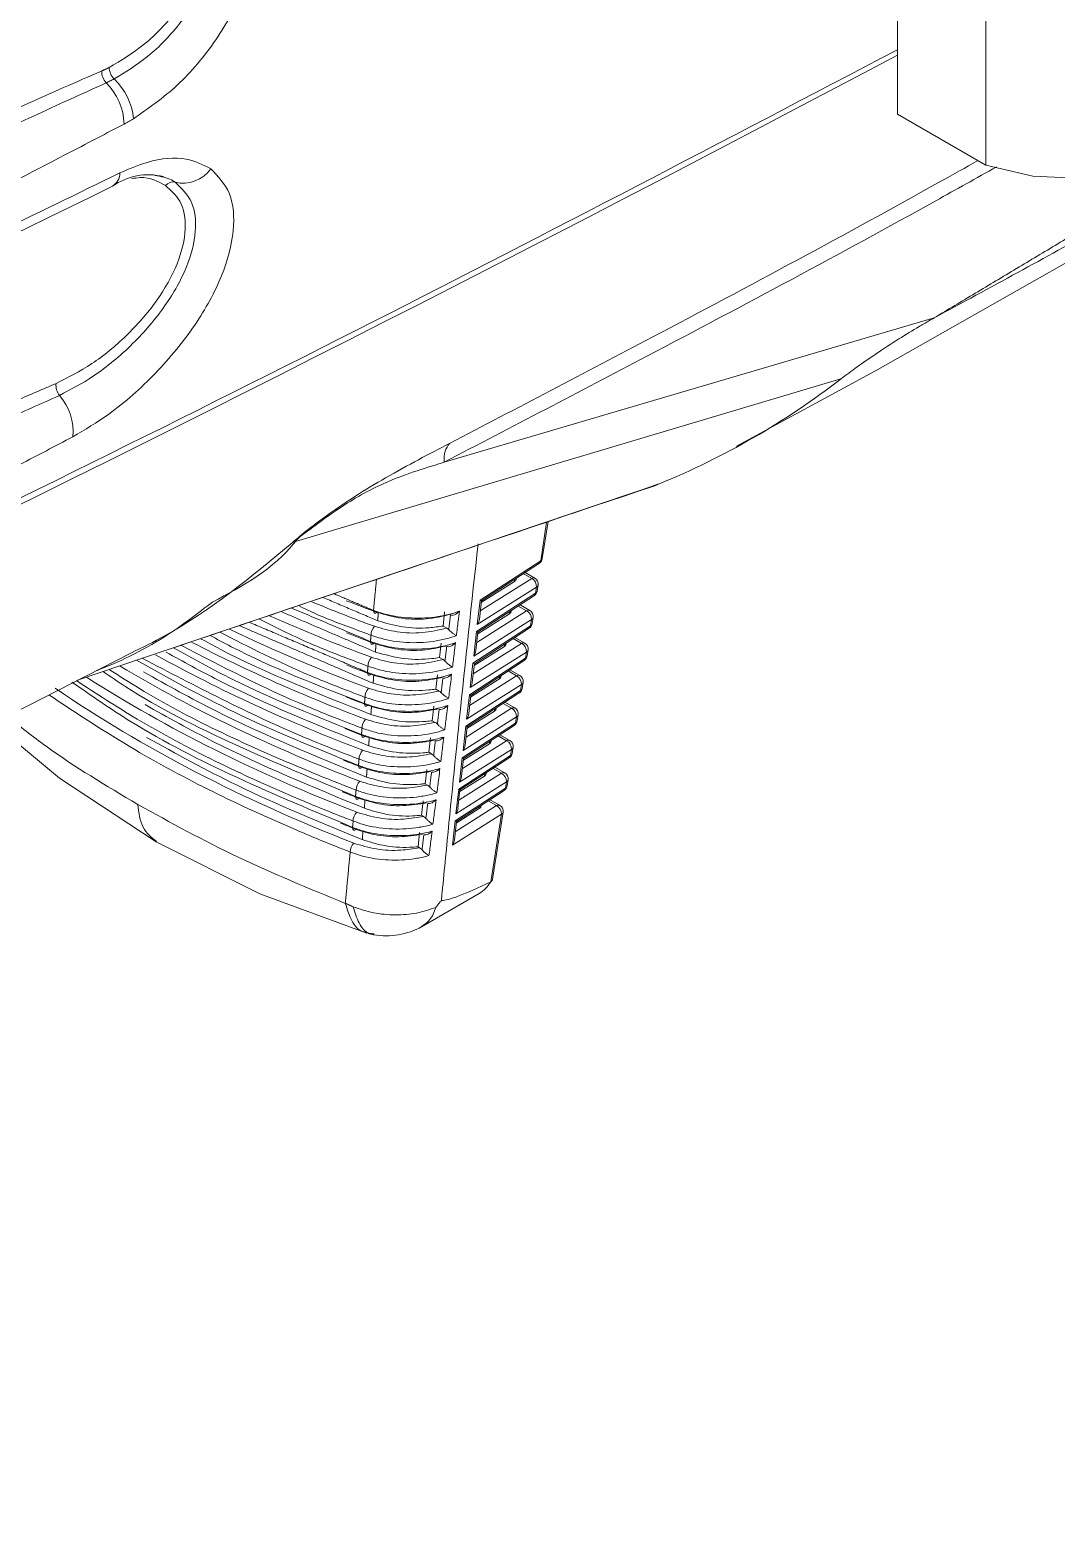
# Model space of a CAD drawing. Extents: x 2 to 136, y 1 to 99.
# Drawn here: x 13.913 to 15.459, y 7.299 to 9.552 of the extents above; entities that cross this region are included whole.
import ezdxf

# ---------------------------------------------------------------- set-up
doc = ezdxf.new("R2010")
doc.units = 0
doc.header["$MEASUREMENT"] = 0
doc.linetypes.add('SLD-Solid', pattern=[0])
doc.layers.add('OBJECT', color=7, linetype='CONTINUOUS')

msp = doc.modelspace()

# ---------------------------------------------------------------- linework, layer by layer
at = {"layer": 'OBJECT', "linetype": 'SLD-Solid', "lineweight": 15}
for p, q in [((15.2201, 16.7515), (15.2201, 9.425)), ((15.353, 16.6747), (15.353, 9.3482)), ((15.2201, 9.425), (15.353, 9.3482)), ((15.2752, 9.1181), (14.5372, 8.9007)), ((15.135, 9.0264), (14.3136, 8.7814)), ((14.86, 8.8676), (14.12, 8.6178)), ((14.6917, 8.8105), (14.6827, 8.7523)), ((14.6852, 8.7556), (14.6938, 8.8112)), ((14.5915, 8.693), (14.6827, 8.7523)), ((14.5935, 8.692), (14.6807, 8.7487)), ((14.5918, 8.6766), (14.6692, 8.7255)), ((14.5932, 8.6894), (14.6433, 8.721)), ((14.6433, 8.721), (14.6439, 8.7248)), ((14.6458, 8.7243), (14.6461, 8.7262)), ((14.6692, 8.7255), (14.6564, 8.7329)), ((14.6741, 8.726), (14.6591, 8.7347)), ((14.5861, 8.6455), (14.6751, 8.7034)), ((14.6765, 8.7125), (14.5873, 8.6561)), ((14.5881, 8.6445), (14.6732, 8.6998)), ((14.6751, 8.7034), (14.6765, 8.7125)), ((14.6776, 8.7066), (14.679, 8.7158)), ((14.5357, 8.6538), (14.5381, 8.6754)), ((14.5864, 8.6291), (14.6616, 8.6766)), ((14.5873, 8.6561), (14.5915, 8.693)), ((14.5904, 8.6644), (14.5935, 8.692)), ((14.6357, 8.6721), (14.6363, 8.6758)), ((14.6382, 8.6754), (14.6385, 8.6773)), ((14.6616, 8.6766), (14.6489, 8.684)), ((14.6665, 8.6771), (14.6516, 8.6857)), ((14.5414, 8.6505), (14.5357, 8.6538)), ((14.5807, 8.5979), (14.6675, 8.6544)), ((14.6689, 8.6636), (14.582, 8.6086)), ((14.5879, 8.6419), (14.6357, 8.6721)), ((14.6675, 8.6544), (14.6689, 8.6636)), ((14.67, 8.6577), (14.6714, 8.6669)), ((14.582, 8.6086), (14.5861, 8.6455)), ((14.5828, 8.597), (14.6656, 8.6508)), ((14.585, 8.6169), (14.5882, 8.6445)), ((14.654, 8.6277), (14.6413, 8.6351)), ((14.659, 8.6282), (14.644, 8.6368)), ((13.9853, 8.5723), (14.12, 8.6178)), ((14.12, 8.6178), (14.1174, 8.6169)), ((14.5303, 8.6063), (14.5327, 8.6279)), ((14.5356, 8.6032), (14.5303, 8.6063)), ((14.6613, 8.6147), (14.5766, 8.5611)), ((14.581, 8.5816), (14.654, 8.6277)), ((14.5825, 8.5943), (14.6282, 8.6232)), ((14.6282, 8.6232), (14.6287, 8.6269)), ((14.6307, 8.6265), (14.6309, 8.6283)), ((14.6599, 8.6055), (14.6613, 8.6147)), ((14.6624, 8.6088), (14.6639, 8.618)), ((14.5754, 8.5504), (14.6599, 8.6055)), ((14.5766, 8.5611), (14.5807, 8.5979)), ((14.5774, 8.5494), (14.658, 8.6019)), ((14.5797, 8.5694), (14.5828, 8.597)), ((14.6465, 8.5788), (14.6338, 8.5861)), ((14.6514, 8.5793), (14.6365, 8.5879)), ((14.5249, 8.5588), (14.5274, 8.5804)), ((14.6538, 8.5658), (14.5712, 8.5136)), ((14.5756, 8.534), (14.6465, 8.5788)), ((14.5771, 8.5468), (14.6206, 8.5743)), ((14.6206, 8.5743), (14.6211, 8.5779)), ((14.6231, 8.5776), (14.6234, 8.5794)), ((14.6523, 8.5565), (14.6538, 8.5658)), ((14.6548, 8.5598), (14.6563, 8.5691)), ((14.5298, 8.5559), (14.5249, 8.5588)), ((14.57, 8.5029), (14.6523, 8.5565)), ((14.5712, 8.5136), (14.5754, 8.5504)), ((14.572, 8.5019), (14.6504, 8.553)), ((14.5743, 8.5219), (14.5774, 8.5494)), ((14.6438, 8.5304), (14.6289, 8.539)), ((14.5195, 8.5112), (14.522, 8.5329)), ((14.6462, 8.5169), (14.5658, 8.4661)), ((14.5703, 8.4865), (14.6389, 8.5299)), ((14.5717, 8.4993), (14.613, 8.5254)), ((14.613, 8.5254), (14.6136, 8.529)), ((14.6155, 8.5287), (14.6158, 8.5304)), ((14.6389, 8.5299), (14.6262, 8.5372)), ((14.6448, 8.5076), (14.6462, 8.5169)), ((14.6473, 8.5109), (14.6487, 8.5202)), ((14.524, 8.5087), (14.5195, 8.5112)), ((14.5646, 8.4554), (14.6448, 8.5076)), ((14.5658, 8.4661), (14.57, 8.5029)), ((14.5666, 8.4544), (14.6428, 8.504)), ((14.5689, 8.4744), (14.572, 8.5019)), ((14.5141, 8.4637), (14.5166, 8.4854)), ((14.5649, 8.439), (14.6313, 8.481)), ((14.5663, 8.4518), (14.6054, 8.4765)), ((14.6054, 8.4765), (14.606, 8.48)), ((14.608, 8.4798), (14.6082, 8.4815)), ((14.6313, 8.481), (14.6187, 8.4883)), ((14.6363, 8.4815), (14.6214, 8.4901)), ((14.6397, 8.4619), (14.6411, 8.4713)), ((14.5181, 8.4614), (14.5141, 8.4637)), ((14.5592, 8.4079), (14.6372, 8.4586)), ((14.6386, 8.468), (14.5604, 8.4185)), ((14.5604, 8.4185), (14.5646, 8.4554)), ((14.5612, 8.4069), (14.6353, 8.4551)), ((14.5635, 8.4269), (14.5666, 8.4544)), ((14.6372, 8.4586), (14.6386, 8.468)), ((14.5088, 8.4162), (14.5112, 8.4379)), ((14.5595, 8.3915), (14.6237, 8.4321)), ((14.5609, 8.4043), (14.5979, 8.4276)), ((14.5979, 8.4276), (14.5984, 8.4311)), ((14.6004, 8.4309), (14.6006, 8.4325)), ((14.6237, 8.4321), (14.6112, 8.4394)), ((14.6287, 8.4326), (14.6139, 8.4411)), ((14.5122, 8.4142), (14.5088, 8.4162)), ((14.5538, 8.3603), (14.6296, 8.4097)), ((14.6311, 8.4191), (14.555, 8.371)), ((14.555, 8.371), (14.5592, 8.4079)), ((14.5559, 8.3594), (14.6277, 8.4061)), ((14.5581, 8.3793), (14.5612, 8.4069)), ((14.6296, 8.4097), (14.6311, 8.4191)), ((14.6321, 8.413), (14.6336, 8.4224)), ((14.5034, 8.3687), (14.5058, 8.3903)), ((14.5541, 8.344), (14.6162, 8.3832)), ((14.5903, 8.3787), (14.5908, 8.3821)), ((14.5928, 8.382), (14.593, 8.3836)), ((14.6162, 8.3832), (14.6036, 8.3905)), ((14.6211, 8.3837), (14.6063, 8.3922)), ((14.5063, 8.367), (14.5034, 8.3687)), ((14.6235, 8.3702), (14.5497, 8.3235)), ((14.5497, 8.3235), (14.5538, 8.3603)), ((14.5527, 8.3318), (14.5559, 8.3594)), ((14.5556, 8.3568), (14.5903, 8.3787)), ((14.6235, 8.3702), (14.6078, 8.2686)), ((14.6103, 8.2723), (14.626, 8.3735)), ((14.498, 8.3212), (14.5004, 8.3428)), ((14.5003, 8.3198), (14.498, 8.3212)), ((14.5034, 8.2008), (14.5901, 8.2508)), ((14.4224, 8.1905), (14.431, 8.1887))]:
    msp.add_line(p, q, dxfattribs=at)
at = {"layer": 'OBJECT', "linetype": 'SLD-Solid', "lineweight": 15, "flags": 128}
for points in [[(15.353, 9.3482), (15.424, 9.3315), (15.5004, 9.3284), (15.5814, 9.3391), (15.6655, 9.3633), (15.7516, 9.4007), (15.8384, 9.4508), (15.9244, 9.5128), (16.0086, 9.5857), (16.0895, 9.6685), (16.166, 9.7599), (16.2369, 9.8585)], [(14.9776, 8.925), (15.187, 9.0385), (15.7146, 9.3376)], [(14.4362, 8.6744), (14.4352, 8.6737), (14.4342, 8.6732), (14.4333, 8.6731), (14.4325, 8.6734), (14.4318, 8.6739), (14.4313, 8.6748), (14.431, 8.676), (14.4309, 8.6773)], [(14.4316, 8.6277), (14.4306, 8.6269), (14.4297, 8.6265), (14.4288, 8.6264), (14.428, 8.6266), (14.4273, 8.6272), (14.4268, 8.6281), (14.4264, 8.6292), (14.4263, 8.6306)], [(14.4271, 8.581), (14.4261, 8.5802), (14.4251, 8.5798), (14.4242, 8.5797), (14.4234, 8.5799), (14.4228, 8.5805), (14.4223, 8.5814), (14.4219, 8.5825), (14.4218, 8.5839)], [(14.4226, 8.5343), (14.4216, 8.5335), (14.4206, 8.5331), (14.4197, 8.533), (14.4189, 8.5332), (14.4183, 8.5338), (14.4177, 8.5347), (14.4174, 8.5358), (14.4173, 8.5372)], [(13.8581, 8.5077), (13.9578, 8.4246), (14.1037, 8.3287)], [(14.4182, 8.4876), (14.4172, 8.4868), (14.4162, 8.4864), (14.4152, 8.4863), (14.4144, 8.4865), (14.4138, 8.4871), (14.4132, 8.488), (14.4129, 8.4891), (14.4128, 8.4905)], [(14.4137, 8.4409), (14.4127, 8.4401), (14.4117, 8.4397), (14.4108, 8.4396), (14.41, 8.4398), (14.4093, 8.4404), (14.4088, 8.4413), (14.4084, 8.4424), (14.4083, 8.4438)], [(14.4093, 8.3942), (14.4083, 8.3934), (14.4073, 8.393), (14.4063, 8.3929), (14.4055, 8.3932), (14.4048, 8.3937), (14.4043, 8.3946), (14.404, 8.3958), (14.4038, 8.3972)], [(14.4049, 8.3475), (14.4038, 8.3468), (14.4028, 8.3463), (14.4019, 8.3463), (14.4011, 8.3465), (14.4004, 8.3471), (14.3999, 8.348), (14.3995, 8.3491), (14.3994, 8.3505)], [(14.1037, 8.3287), (14.2598, 8.2502), (14.4207, 8.191)]]:
    msp.add_lwpolyline(points, dxfattribs=at)
at = {"layer": 'OBJECT', "linetype": 'SLD-Solid', "lineweight": 15}
for centre, radius, start, end in [((-6.5603, 51.7308), 46.6984, 293.35975, 296.18246), ((-8.2266, 53.6375), 49.9662, 293.71163, 297.98578), ((14.0486, 9.4903), 0.0271, 180.2768, 221.6573), ((14.062, 9.4978), 0.0294, 184.6488, 222.1161), ((13.9675, 9.4089), 0.0877, 0.8239, 46.1661), ((13.9756, 9.4096), 0.0942, 5.2108, 46.6737), ((14.0917, 9.2408), 0.093, 75.8584, 125.4891), ((14.0263, 9.3363), 0.0227, 300.3226, 0.7597), ((14.1441, 9.3724), 0.0512, 256.6337, 324.6399), ((-8.4118, 54.9895), 50.8921, 293.58937, 296.17559), ((14.1292, 9.3087), 0.0143, 77.4603, 142.3483), ((13.9779, 9.0165), 0.0252, 173.7326, 217.1561), ((14.419, 9.9488), 1.1677, 292.1903, 307.8204), ((13.8969, 8.947), 0.0815, 354.2924, 41.6627), ((148.3738, -388.7274), 419.413, 108.563042, 108.669303), ((14.3271, 8.742), 0.0417, 109.0048, 117.0606), ((14.6753, 8.7571), 0.01, 303.0601, 351.1981), ((14.678, 8.7525), 0.00462, 305.6342, 357.5238), ((14.6805, 8.7565), 0.00472, 296.7719, 348.7952), ((14.672, 8.7215), 0.00496, 65.3475, 125.2901), ((14.6622, 8.7131), 0.0143, 357.7208, 60.9232), ((14.6691, 8.7173), 0.01, 351.1981, 60.0027), ((14.6677, 8.7082), 0.01, 303.0601, 351.1981), ((14.6705, 8.7036), 0.00462, 305.6448, 357.5196), ((14.6729, 8.7076), 0.00472, 296.7621, 348.7957), ((14.6744, 8.7167), 0.00472, 296.7728, 348.793), ((14.6645, 8.6726), 0.00496, 65.3221, 125.3156), ((14.6547, 8.6642), 0.0143, 357.7207, 60.9251), ((14.6615, 8.6684), 0.01, 351.1981, 60.0027), ((14.4465, 8.6401), 0.0193, 136.3216, 180.292), ((14.6601, 8.6592), 0.01, 303.0601, 351.1981), ((14.6629, 8.6546), 0.00462, 305.6554, 357.5082), ((14.6654, 8.6586), 0.00472, 296.7686, 348.7985), ((14.6668, 8.6678), 0.00472, 296.7675, 348.7983), ((14.6569, 8.6237), 0.00496, 65.3475, 125.2901), ((-0.4906, 36.798), 31.7219, 291.57752, 297.31414), ((14.4419, 8.5934), 0.0192, 136.0967, 180.277), ((14.6471, 8.6153), 0.0143, 357.7224, 60.9233), ((14.6525, 8.6103), 0.01, 303.0601, 351.1981), ((14.654, 8.6195), 0.01, 351.1981, 60.0027), ((14.6578, 8.6097), 0.00472, 296.7728, 348.793), ((14.6592, 8.6189), 0.00472, 296.7633, 348.7945), ((14.6553, 8.6057), 0.00462, 305.6305, 357.5266), ((14.6493, 8.5748), 0.00496, 65.3475, 125.2901), ((14.6395, 8.5664), 0.0143, 357.7235, 60.9204), ((14.6464, 8.5706), 0.01, 351.1981, 60.0027), ((14.6516, 8.57), 0.00472, 296.7716, 348.7934), ((14.4373, 8.5467), 0.0191, 135.8703, 180.2638), ((14.645, 8.5613), 0.01, 303.0601, 351.1981), ((14.6477, 8.5567), 0.00462, 305.6342, 357.523), ((14.6502, 8.5607), 0.00472, 296.7732, 348.7939), ((14.6418, 8.5259), 0.00496, 65.3316, 125.306), ((14.632, 8.5175), 0.0143, 357.7212, 60.9245), ((14.6388, 8.5217), 0.01, 351.1981, 60.0027), ((14.6441, 8.5211), 0.00472, 296.767, 348.798), ((14.4327, 8.5001), 0.019, 135.6418, 180.2531), ((14.6374, 8.5124), 0.01, 303.0601, 351.1981), ((14.6401, 8.5078), 0.00462, 305.6443, 357.5193), ((14.6426, 8.5118), 0.00472, 296.7592, 348.7999), ((14.6342, 8.477), 0.00496, 65.3475, 125.2901), ((14.6244, 8.4686), 0.0143, 357.7206, 60.9232), ((14.6313, 8.4728), 0.01, 351.1981, 60.0027), ((14.6365, 8.4722), 0.00472, 296.7768, 348.7882), ((14.4281, 8.4534), 0.0189, 135.4146, 180.2398), ((14.6298, 8.4634), 0.01, 303.0601, 351.1981), ((14.6326, 8.4588), 0.00462, 305.6556, 357.5089), ((14.6351, 8.4628), 0.00472, 296.7676, 348.7987), ((14.6266, 8.4281), 0.00496, 65.3475, 125.2901), ((14.6168, 8.4197), 0.0143, 357.7235, 60.9204), ((14.6237, 8.4239), 0.01, 351.1981, 60.0027), ((14.4236, 8.4067), 0.0188, 135.1907, 180.2247), ((14.6222, 8.4145), 0.01, 303.0601, 351.1981), ((14.625, 8.4099), 0.00462, 305.6343, 357.5237), ((14.6275, 8.4139), 0.00472, 296.7681, 348.7982), ((14.6289, 8.4233), 0.00472, 296.7723, 348.7927), ((14.619, 8.3792), 0.00496, 65.3316, 125.306), ((14.6092, 8.3708), 0.0143, 357.7212, 60.9245), ((14.6161, 8.375), 0.01, 351.1981, 60.0027), ((14.419, 8.3601), 0.0188, 134.961, 180.2125), ((14.6214, 8.3744), 0.00472, 296.7621, 348.7957), ((14.4145, 8.3135), 0.0187, 134.7326, 180.1995), ((14.4498, 8.2986), 0.1115, 260.526, 298.8719)]:
    msp.add_arc(centre, radius, start, end, dxfattribs=at)
for centre, major_axis, ratio, start_param, end_param in [((14.6358, 8.7249), (0.0101, -0.0001), 0.569185, 5.564189, 6.202605), ((15.6305, 9.7457), (2.2169, 0.0169), 0.582304, 4.085474, 4.137067), ((15.6291, 9.7382), (2.2176, -0.0166), 0.572227, 4.123718, 4.148673), ((14.5841, 8.6978), (0.0094, -0.00581), 0.034264, 5.635308, 6.267035), ((14.6282, 8.676), (0.0101, -0.0001), 0.569185, 5.564189, 6.202605), ((15.6305, 9.6951), (2.2137, 0.0169), 0.582304, 4.048609, 4.133702), ((14.58, 8.661), (0.0075, 0.0119), 0.628226, 4.700221, 5.364248), ((15.6305, 9.5939), (2.2072, 0.0168), 0.582304, 3.977307, 4.126948), ((15.6305, 9.6445), (2.2104, 0.0169), 0.582304, 4.012534, 4.130329), ((15.6291, 9.6875), (2.2143, -0.0166), 0.572227, 4.123047, 4.14531), ((14.5787, 8.6503), (0.0094, -0.00581), 0.034264, 5.635308, 6.267035), ((15.6305, 9.5432), (2.2039, 0.0168), 0.582304, 3.941902, 4.123559), ((14.5746, 8.6134), (0.0075, 0.0119), 0.628226, 4.700221, 5.364248), ((14.6206, 8.6271), (0.0101, -0.0001), 0.569185, 5.564189, 6.202605), ((15.6305, 9.4926), (2.2007, 0.0168), 0.582304, 3.90633, 4.120162), ((15.6291, 9.6369), (2.2111, -0.0166), 0.572227, 4.1219, 4.141939), ((14.5734, 8.6028), (0.0094, -0.00581), 0.034264, 5.635308, 6.267035), ((15.6305, 9.442), (2.1974, 0.0168), 0.582304, 3.871158, 4.116757), ((14.5692, 8.5659), (0.0075, 0.0119), 0.628226, 4.700221, 5.364248), ((14.6131, 8.5782), (0.0101, -0.0001), 0.569185, 5.564189, 6.202605), ((15.6305, 9.3914), (2.1942, 0.0167), 0.582304, 3.836676, 4.113343), ((15.6291, 9.5863), (2.2078, -0.0165), 0.572227, 4.12039, 4.13856), ((14.568, 8.5552), (0.0094, -0.00581), 0.034264, 5.635308, 6.267035), ((14.5638, 8.5184), (0.0075, 0.0119), 0.628226, 4.700221, 5.364248), ((14.6055, 8.5293), (0.0101, -0.0001), 0.569185, 5.564189, 6.202605), ((15.6291, 9.5357), (2.2046, -0.0165), 0.572227, 4.118595, 4.135173), ((14.5626, 8.5077), (0.0094, -0.00581), 0.034264, 5.635308, 6.267035), ((14.5584, 8.4709), (0.0075, 0.0119), 0.628226, 4.700221, 5.364248), ((14.5979, 8.4804), (0.0101, -0.0001), 0.569185, 5.564189, 6.202605), ((15.6291, 9.485), (2.2013, -0.0165), 0.572227, 4.116574, 4.131778), ((14.5572, 8.4602), (0.0094, -0.00581), 0.034264, 5.635308, 6.267035), ((14.553, 8.4234), (0.0075, 0.0119), 0.628226, 4.700221, 5.364248), ((14.5904, 8.4315), (0.0101, -0.0001), 0.569185, 5.564189, 6.202605), ((15.6291, 9.4344), (2.1981, -0.0165), 0.572227, 4.114368, 4.128375), ((14.5518, 8.4127), (0.0094, -0.00581), 0.034264, 5.635308, 6.267035), ((14.5828, 8.3826), (0.0101, -0.0001), 0.569185, 5.564189, 6.202605), ((14.5465, 8.3652), (0.0094, -0.00581), 0.034264, 5.635308, 6.267035), ((14.5477, 8.3758), (0.0075, 0.0119), 0.628226, 4.700221, 5.364248), ((15.6291, 9.3838), (2.1948, -0.0164), 0.572227, 4.112009, 4.124963), ((14.5423, 8.3283), (0.0075, 0.0119), 0.628226, 4.700221, 5.364248), ((16.0628, 9.2396), (1.5344, 0.9976), 0.038755, 3.198798, 3.439911), ((14.533, 8.3564), (-0.0554, 0.1065), 0.604579, 3.168235, 3.501293)]:
    msp.add_ellipse(centre, major_axis=major_axis, ratio=ratio, start_param=start_param, end_param=end_param, dxfattribs=at)
for points, knots in [([(11.8425, 9.5209), (12.1472, 9.6648), (12.7567, 9.9525), (13.6483, 10.4015), (14.4716, 10.8332), (14.988, 11.1216), (15.2201, 11.2513)], [0, 0, 0, 0, 0.261729, 0.523459, 0.78581, 1, 1, 1, 1]), ([(15.2201, 11.1794), (15.2104, 11.1739), (15.099, 11.1114), (14.7823, 10.9357), (14.2648, 10.6558), (13.5587, 10.2876), (12.7649, 9.8893), (12.1704, 9.6089), (11.8731, 9.4688)], [0, 0, 0, 0, 0.009053, 0.104095, 0.294214, 0.484334, 0.742167, 1, 1, 1, 1]), ([(11.9109, 9.0633), (11.9189, 9.0669), (11.9588, 9.085), (12.1263, 9.1606), (12.8085, 9.4685), (13.4588, 9.762), (13.9815, 9.9979)], [0, 0, 0, 0, 0.011559, 0.057797, 0.242748, 1, 1, 1, 1]), ([(11.9338, 8.9572), (12.2822, 9.1236), (12.9791, 9.4565), (13.6532, 9.8058), (13.9904, 9.9806)], [0, 0, 0, 0, 0.499822, 1, 1, 1, 1]), ([(14.049, 9.9331), (14.0228, 9.9193), (13.8913, 9.8502), (13.5479, 9.6719), (13.0138, 9.4015), (12.4501, 9.1252), (12.0984, 8.9584), (11.9661, 8.8957)], [0, 0, 0, 0, 0.038714, 0.19357, 0.503334, 0.813098, 1, 1, 1, 1]), ([(14.0694, 9.8586), (14.0879, 9.8643), (14.129, 9.877), (14.1866, 9.8666), (14.2332, 9.8304), (14.2594, 9.7717), (14.2617, 9.6975), (14.2397, 9.6156), (14.1961, 9.536), (14.137, 9.4651), (14.0919, 9.4338), (14.0694, 9.4181)], [0, 0, 0, 0, 0.092377, 0.205904, 0.319098, 0.43222, 0.545967, 0.660462, 0.7748, 0.887588, 1, 1, 1, 1]), ([(11.9667, 8.889), (11.9942, 8.901), (12.1318, 8.9612), (12.4881, 9.1187), (13.0308, 9.3649), (13.5887, 9.6263), (13.9276, 9.7905), (14.0553, 9.8523)], [0, 0, 0, 0, 0.038703, 0.193516, 0.503195, 0.812873, 1, 1, 1, 1]), ([(14.0327, 9.4954), (14.0509, 9.5062), (14.0873, 9.5278), (14.1351, 9.5788), (14.1704, 9.637), (14.1885, 9.6974), (14.1873, 9.7525), (14.1674, 9.7967), (14.1314, 9.8249), (14.0844, 9.8352), (14.0495, 9.8259), (14.0327, 9.8214)], [0, 0, 0, 0, 0.112979, 0.226062, 0.339335, 0.451495, 0.562085, 0.672053, 0.782914, 0.895436, 1, 1, 1, 1]), ([(14.1133, 9.8358), (14.1246, 9.834), (14.153, 9.8296), (14.1849, 9.7982), (14.2042, 9.749), (14.2026, 9.6883), (14.1813, 9.6239), (14.1429, 9.5625), (14.0936, 9.5107), (14.0573, 9.4885), (14.0402, 9.4781)], [0, 0, 0, 0, 0.087543, 0.22138, 0.354327, 0.485696, 0.616351, 0.747832, 0.88087, 1, 1, 1, 1]), ([(11.8731, 7.9038), (11.9006, 7.916), (12.0383, 7.9767), (12.3945, 8.1357), (12.9368, 8.3843), (13.6541, 8.7251), (14.4188, 9.1023), (14.9582, 9.3849), (15.2201, 9.5221)], [0, 0, 0, 0, 0.023757, 0.118785, 0.308877, 0.498969, 0.756763, 1, 1, 1, 1]), ([(13.8565, 9.4172), (13.8924, 9.4333), (13.9474, 9.4579), (14.0024, 9.4818), (14.0215, 9.4901)], [0, 0, 0, 0, 0.653613, 1, 1, 1, 1]), ([(14.0283, 9.4722), (14.0095, 9.4637), (13.9553, 9.4391), (13.901, 9.414), (13.8655, 9.3976)], [0, 0, 0, 0, 0.346361, 1, 1, 1, 1]), ([(15.8902, 9.461), (15.8514, 9.4388), (15.7704, 9.3922), (15.6482, 9.3232), (15.524, 9.254), (15.3998, 9.1856), (15.3173, 9.1409), (15.2752, 9.1181)], [0, 0, 0, 0, 0.187126, 0.391336, 0.595144, 0.79397, 1, 1, 1, 1]), ([(14.0553, 9.4102), (14.0289, 9.3964), (13.8972, 9.3276), (13.5529, 9.1498), (13.0174, 8.8802), (12.4522, 8.6046), (12.0995, 8.4383), (11.9667, 8.3756)], [0, 0, 0, 0, 0.038703, 0.193516, 0.503195, 0.812873, 1, 1, 1, 1]), ([(14.049, 9.3366), (14.0629, 9.3425), (14.0986, 9.3578), (14.1482, 9.3619), (14.1742, 9.3487), (14.1859, 9.3428)], [0, 0, 0, 0, 0.257997, 0.666581, 1, 1, 1, 1]), ([(14.5454, 8.929), (14.6472, 8.9821), (14.8951, 9.1116), (15.1604, 9.2538), (15.3226, 9.3447), (15.3412, 9.3551)], [0, 0, 0, 0, 0.381649, 0.929324, 1, 1, 1, 1]), ([(11.9661, 8.3696), (11.9936, 8.3817), (12.1309, 8.4421), (12.4863, 8.6003), (13.0277, 8.8476), (13.584, 9.11), (13.9219, 9.2746), (14.049, 9.3366)], [0, 0, 0, 0, 0.038714, 0.19357, 0.503334, 0.813098, 1, 1, 1, 1]), ([(14.1859, 9.3428), (14.1968, 9.3315), (14.2186, 9.3088), (14.2232, 9.2505), (14.2054, 9.1816), (14.1643, 9.1062), (14.1046, 9.0334), (14.0386, 8.9747), (13.9962, 8.9496), (13.978, 8.9389)], [0, 0, 0, 0, 0.142439, 0.28529, 0.431186, 0.580958, 0.733779, 0.886153, 1, 1, 1, 1]), ([(14.1179, 9.3174), (14.1064, 9.3238), (14.0919, 9.3319), (14.071, 9.3286), (14.0666, 9.3279)], [0, 0, 0, 0, 0.790666, 1, 1, 1, 1]), ([(14.1017, 9.3327), (14.1107, 9.3312), (14.1219, 9.3293), (14.1305, 9.3238), (14.1323, 9.3226)], [0, 0, 0, 0, 0.791638, 1, 1, 1, 1]), ([(15.3695, 9.3459), (15.3389, 9.3287), (15.1646, 9.2311), (14.887, 9.0829), (14.639, 8.9538), (14.5372, 8.9007)], [0, 0, 0, 0, 0.111502, 0.635105, 1, 1, 1, 1]), ([(13.9528, 9.0192), (13.9709, 9.0283), (14.0072, 9.0467), (14.0606, 9.0908), (14.1063, 9.143), (14.1383, 9.1999), (14.1506, 9.2531), (14.1434, 9.2946), (14.1258, 9.3103), (14.1179, 9.3174)], [0, 0, 0, 0, 0.140577, 0.28254, 0.431127, 0.583516, 0.734564, 0.880523, 1, 1, 1, 1]), ([(14.1323, 9.3226), (14.1417, 9.3136), (14.1605, 9.2955), (14.1656, 9.2493), (14.152, 9.1949), (14.119, 9.1354), (14.0698, 9.0779), (14.0129, 9.0301), (13.975, 9.0103), (13.9578, 9.0012)], [0, 0, 0, 0, 0.139379, 0.278907, 0.421164, 0.56816, 0.719788, 0.872643, 1, 1, 1, 1]), ([(15.2752, 9.1181), (15.2724, 9.1165), (15.2652, 9.1125), (15.2478, 9.1024), (15.2209, 9.0859), (15.1882, 9.0645), (15.1572, 9.043), (15.1426, 9.032), (15.135, 9.0264)], [0, 0, 0, 0, 0.061294, 0.157978, 0.353027, 0.568968, 0.775602, 1, 1, 1, 1]), ([(13.9578, 9.0012), (13.9301, 8.9888), (13.8977, 8.9742), (13.8654, 8.9598), (13.8608, 8.9577)], [0, 0, 0, 0, 0.856217, 1, 1, 1, 1]), ([(13.978, 8.9389), (13.9515, 8.925), (13.9204, 8.9086), (13.8892, 8.8926), (13.8847, 8.8902)], [0, 0, 0, 0, 0.852454, 1, 1, 1, 1]), ([(14.3082, 8.7792), (14.3157, 8.7856), (14.3308, 8.7985), (14.3645, 8.8235), (14.4054, 8.8512), (14.4696, 8.8897), (14.5144, 8.9129), (14.5454, 8.929)], [0, 0, 0, 0, 0.138671, 0.277419, 0.423116, 0.599885, 1, 1, 1, 1]), ([(14.5454, 8.929), (14.5428, 8.9254), (14.5377, 8.9182), (14.5373, 8.9066), (14.5372, 8.9007)], [0, 0, 0, 0, 0.500003, 1, 1, 1, 1]), ([(14.5372, 8.9007), (14.5372, 8.9007), (14.5365, 8.9005), (14.506, 8.8905), (14.468, 8.8802), (14.4209, 8.8565), (14.396, 8.8419), (14.3809, 8.8323), (14.3581, 8.8167), (14.3358, 8.7994), (14.3187, 8.788), (14.3136, 8.7814), (14.3136, 8.7814)], [0, 0, 0, 0, 0.000008, 0.011236, 0.408405, 0.550964, 0.581775, 0.700643, 0.724686, 0.862389, 0.999991, 1, 1, 1, 1]), ([(14.0655, 8.6131), (14.0828, 8.6216), (14.1709, 8.6647), (14.247, 8.7282), (14.3082, 8.7792)], [0, 0, 0, 0, 0.196734, 1, 1, 1, 1]), ([(14.3136, 8.7814), (14.3136, 8.7814), (14.2801, 8.739), (14.2342, 8.7144), (14.1883, 8.6899)], [0, 0, 0, 0, 0.00001, 1, 1, 1, 1]), ([(14.5331, 8.2402), (14.5335, 8.2445), (14.5356, 8.266), (14.5445, 8.3566), (14.5618, 8.531), (14.5788, 8.6891), (14.5884, 8.7777)], [0, 0, 0, 0, 0.024147, 0.120738, 0.507103, 1, 1, 1, 1]), ([(14.1883, 8.6899), (14.1667, 8.6732), (14.1135, 8.6322), (14.0527, 8.6015), (14.0143, 8.5869), (14.0134, 8.5865)], [0, 0, 0, 0, 0.399957, 0.985277, 1, 1, 1, 1]), ([(14.4272, 8.64), (14.4216, 8.6421), (14.3937, 8.6526), (14.3557, 8.6662), (14.3267, 8.6804), (14.318, 8.6846)], [0, 0, 0, 0, 0.149182, 0.745998, 1, 1, 1, 1]), ([(14.4309, 8.6773), (14.4367, 8.6754), (14.4542, 8.6694), (14.4879, 8.6647), (14.5243, 8.6666), (14.5479, 8.6719), (14.5579, 8.6754), (14.5602, 8.6762)], [0, 0, 0, 0, 0.147376, 0.444496, 0.741154, 0.940222, 1, 1, 1, 1]), ([(14.5459, 8.671), (14.5345, 8.6684), (14.5116, 8.6633), (14.472, 8.6641), (14.4485, 8.6709), (14.4362, 8.6744)], [0, 0, 0, 0, 0.320862, 0.641681, 1, 1, 1, 1]), ([(14.5469, 8.6705), (14.5477, 8.6703), (14.5495, 8.6698), (14.5532, 8.6708), (14.5569, 8.673), (14.5592, 8.6751), (14.5602, 8.6762), (14.5602, 8.6762)], [0, 0, 0, 0, 0.192793, 0.429651, 0.749319, 0.992262, 1, 1, 1, 1]), ([(14.5602, 8.6762), (14.5596, 8.6712), (14.5581, 8.6589), (14.5566, 8.6466), (14.5557, 8.6394)], [0, 0, 0, 0, 0.412557, 1, 1, 1, 1]), ([(14.4227, 8.5933), (14.4171, 8.5954), (14.3892, 8.6059), (14.3318, 8.6277), (14.2851, 8.6512), (14.2584, 8.6645)], [0, 0, 0, 0, 0.097158, 0.485846, 1, 1, 1, 1]), ([(14.4326, 8.6534), (14.4437, 8.6502), (14.4659, 8.6437), (14.5051, 8.6424), (14.5291, 8.6477), (14.5414, 8.6505)], [0, 0, 0, 0, 0.327832, 0.655734, 1, 1, 1, 1]), ([(14.4373, 8.6618), (14.4494, 8.6582), (14.4736, 8.6511), (14.5088, 8.6501), (14.5288, 8.6528), (14.5357, 8.6538)], [0, 0, 0, 0, 0.396562, 0.793191, 1, 1, 1, 1]), ([(14.427, 8.5206), (14.3486, 8.5515), (14.2591, 8.5867), (14.1802, 8.6295), (14.1704, 8.6348)], [0, 0, 0, 0, 0.875475, 1, 1, 1, 1]), ([(14.1848, 8.6397), (14.1954, 8.634), (14.2664, 8.5954), (14.3479, 8.564), (14.4173, 8.5372)], [0, 0, 0, 0, 0.148429, 1, 1, 1, 1]), ([(14.4182, 8.5466), (14.4126, 8.5487), (14.3847, 8.5593), (14.308, 8.5891), (14.2437, 8.622), (14.1994, 8.6446)], [0, 0, 0, 0, 0.072088, 0.360482, 1, 1, 1, 1]), ([(14.4263, 8.6306), (14.4321, 8.6286), (14.4496, 8.6226), (14.4833, 8.6179), (14.5192, 8.6197), (14.5424, 8.6248), (14.5521, 8.628), (14.5544, 8.6288)], [0, 0, 0, 0, 0.148954, 0.44926, 0.7491, 0.940502, 1, 1, 1, 1]), ([(14.5557, 8.6394), (14.5534, 8.6386), (14.5454, 8.6358), (14.5243, 8.6305), (14.4907, 8.6275), (14.4546, 8.6311), (14.435, 8.6375), (14.4272, 8.64)], [0, 0, 0, 0, 0.059553, 0.208066, 0.505163, 0.802607, 1, 1, 1, 1]), ([(14.5412, 8.6231), (14.5421, 8.6229), (14.5439, 8.6225), (14.5476, 8.6235), (14.5513, 8.6257), (14.5535, 8.6278), (14.5544, 8.6288), (14.5544, 8.6288)], [0, 0, 0, 0, 0.197194, 0.440799, 0.768914, 0.992186, 1, 1, 1, 1]), ([(14.5414, 8.6505), (14.5423, 8.6499), (14.5433, 8.6492), (14.5441, 8.6483), (14.5442, 8.6482)], [0, 0, 0, 0, 0.90404, 1, 1, 1, 1]), ([(14.5557, 8.6394), (14.5557, 8.6395), (14.5548, 8.64), (14.5527, 8.6412), (14.5495, 8.6435), (14.5465, 8.646), (14.545, 8.6475), (14.5442, 8.6482)], [0, 0, 0, 0, 0.007975, 0.299097, 0.60291, 0.800708, 1, 1, 1, 1]), ([(14.5544, 8.6288), (14.5538, 8.6237), (14.5523, 8.6115), (14.5508, 8.5992), (14.5499, 8.592)], [0, 0, 0, 0, 0.412532, 1, 1, 1, 1]), ([(14.4237, 8.4735), (14.3458, 8.5049), (14.2387, 8.5481), (14.1443, 8.6003), (14.1185, 8.6145)], [0, 0, 0, 0, 0.72668, 1, 1, 1, 1]), ([(14.1295, 8.621), (14.1589, 8.6048), (14.2463, 8.5565), (14.3463, 8.5169), (14.4128, 8.4905)], [0, 0, 0, 0, 0.33577, 1, 1, 1, 1]), ([(14.4137, 8.5), (14.4081, 8.5021), (14.3803, 8.5127), (14.2844, 8.5506), (14.2026, 8.5928), (14.1408, 8.6248)], [0, 0, 0, 0, 0.057334, 0.286705, 1, 1, 1, 1]), ([(14.428, 8.6067), (14.4391, 8.6035), (14.4614, 8.5969), (14.5001, 8.5956), (14.5237, 8.6006), (14.5356, 8.6032)], [0, 0, 0, 0, 0.331872, 0.663815, 1, 1, 1, 1]), ([(14.5401, 8.6237), (14.5286, 8.6212), (14.5056, 8.6163), (14.4665, 8.6175), (14.4435, 8.6242), (14.4316, 8.6277)], [0, 0, 0, 0, 0.324748, 0.649448, 1, 1, 1, 1]), ([(14.4338, 8.6147), (14.4483, 8.6106), (14.475, 8.6031), (14.5096, 8.6033), (14.5265, 8.6057), (14.5303, 8.6063)], [0, 0, 0, 0, 0.478249, 0.883044, 1, 1, 1, 1]), ([(14.0238, 8.5853), (14.0351, 8.5776), (14.0943, 8.5367), (14.2218, 8.4732), (14.3432, 8.4225), (14.4038, 8.3972)], [0, 0, 0, 0, 0.10473, 0.552365, 1, 1, 1, 1]), ([(14.4047, 8.4067), (14.3992, 8.4088), (14.3715, 8.4195), (14.2572, 8.4662), (14.1345, 8.523), (14.048, 8.5787), (14.0329, 8.5884)], [0, 0, 0, 0, 0.040946, 0.204755, 0.861614, 1, 1, 1, 1]), ([(14.0739, 8.6022), (14.122, 8.5755), (14.2261, 8.5176), (14.3446, 8.4696), (14.4083, 8.4438)], [0, 0, 0, 0, 0.462392, 1, 1, 1, 1]), ([(14.4092, 8.4533), (14.4036, 8.4554), (14.3759, 8.4661), (14.2609, 8.5121), (14.1619, 8.5638), (14.0827, 8.6052)], [0, 0, 0, 0, 0.04762, 0.238129, 1, 1, 1, 1]), ([(14.4204, 8.4263), (14.3428, 8.4581), (14.2246, 8.5066), (14.1204, 8.5647), (14.0847, 8.5846)], [0, 0, 0, 0, 0.657056, 1, 1, 1, 1]), ([(14.4218, 8.5839), (14.4276, 8.5819), (14.4451, 8.5759), (14.4787, 8.571), (14.5142, 8.5728), (14.537, 8.5776), (14.5463, 8.5807), (14.5486, 8.5814)], [0, 0, 0, 0, 0.150605, 0.454244, 0.75741, 0.940779, 1, 1, 1, 1]), ([(14.5499, 8.592), (14.5476, 8.5913), (14.5396, 8.5885), (14.5184, 8.5834), (14.4847, 8.5807), (14.4492, 8.5846), (14.4301, 8.5909), (14.4227, 8.5933)], [0, 0, 0, 0, 0.059276, 0.209421, 0.509831, 0.810598, 1, 1, 1, 1]), ([(14.5356, 8.6032), (14.5365, 8.6026), (14.5375, 8.6019), (14.5384, 8.601), (14.5386, 8.6008)], [0, 0, 0, 0, 0.873705, 1, 1, 1, 1]), ([(14.5499, 8.592), (14.5499, 8.5921), (14.549, 8.5925), (14.547, 8.5938), (14.5439, 8.596), (14.5409, 8.5985), (14.5393, 8.6001), (14.5386, 8.6008)], [0, 0, 0, 0, 0.008047, 0.282711, 0.593788, 0.796118, 1, 1, 1, 1]), ([(13.9768, 8.5694), (14.0059, 8.5491), (14.0808, 8.4967), (14.2238, 8.4238), (14.3409, 8.3749), (14.3994, 8.3505)], [0, 0, 0, 0, 0.24017, 0.620085, 1, 1, 1, 1]), ([(14.4003, 8.36), (14.3947, 8.3622), (14.3671, 8.3729), (14.253, 8.4198), (14.1144, 8.4861), (14.0135, 8.552), (13.9834, 8.5716)], [0, 0, 0, 0, 0.035919, 0.179616, 0.755834, 1, 1, 1, 1]), ([(14.5343, 8.5764), (14.5228, 8.574), (14.4996, 8.5694), (14.461, 8.5709), (14.4386, 8.5776), (14.4271, 8.581)], [0, 0, 0, 0, 0.328834, 0.657619, 1, 1, 1, 1]), ([(14.4304, 8.5676), (14.4445, 8.5636), (14.4709, 8.556), (14.5047, 8.5561), (14.5214, 8.5583), (14.5249, 8.5588)], [0, 0, 0, 0, 0.477916, 0.890823, 1, 1, 1, 1]), ([(14.5356, 8.5758), (14.5364, 8.5756), (14.5383, 8.5752), (14.5421, 8.5763), (14.5456, 8.5785), (14.5478, 8.5805), (14.5486, 8.5814), (14.5486, 8.5814)], [0, 0, 0, 0, 0.201838, 0.452547, 0.78939, 0.992117, 1, 1, 1, 1]), ([(14.5486, 8.5814), (14.548, 8.5763), (14.5465, 8.5641), (14.545, 8.5519), (14.5441, 8.5447)], [0, 0, 0, 0, 0.412495, 1, 1, 1, 1]), ([(14.3958, 8.3134), (14.3903, 8.3155), (14.3628, 8.3263), (14.2489, 8.3734), (14.097, 8.4476), (13.9842, 8.5222), (13.9418, 8.5502)], [0, 0, 0, 0, 0.032581, 0.162927, 0.685609, 1, 1, 1, 1]), ([(14.5441, 8.5447), (14.5418, 8.5439), (14.5337, 8.5413), (14.5125, 8.5364), (14.4787, 8.5339), (14.4437, 8.5381), (14.4251, 8.5443), (14.4182, 8.5466)], [0, 0, 0, 0, 0.059002, 0.210856, 0.514734, 0.81898, 1, 1, 1, 1]), ([(14.4236, 8.56), (14.4346, 8.5567), (14.4568, 8.5502), (14.495, 8.5488), (14.5183, 8.5536), (14.5298, 8.5559)], [0, 0, 0, 0, 0.336123, 0.672318, 1, 1, 1, 1]), ([(14.5298, 8.5559), (14.5307, 8.5553), (14.5318, 8.5546), (14.5327, 8.5536), (14.5329, 8.5535)], [0, 0, 0, 0, 0.845467, 1, 1, 1, 1]), ([(14.5441, 8.5447), (14.5441, 8.5447), (14.5434, 8.545), (14.5417, 8.5461), (14.5387, 8.5482), (14.5354, 8.5509), (14.5337, 8.5527), (14.5329, 8.5535)], [0, 0, 0, 0, 0.008163, 0.206908, 0.537762, 0.791259, 1, 1, 1, 1]), ([(13.8788, 8.5182), (13.8981, 8.5028), (13.9577, 8.4554), (14.0282, 8.4134), (14.0758, 8.385)], [0, 0, 0, 0, 0.323768, 1, 1, 1, 1]), ([(14.4172, 8.3792), (14.3395, 8.4112), (14.2234, 8.4591), (14.1209, 8.5164), (14.087, 8.5354)], [0, 0, 0, 0, 0.669469, 1, 1, 1, 1]), ([(14.4173, 8.5372), (14.423, 8.5352), (14.4405, 8.5291), (14.4741, 8.5242), (14.5091, 8.5259), (14.5315, 8.5305), (14.5405, 8.5333), (14.5428, 8.534)], [0, 0, 0, 0, 0.152333, 0.459461, 0.766109, 0.941054, 1, 1, 1, 1]), ([(14.5285, 8.5291), (14.5169, 8.5269), (14.4935, 8.5225), (14.4555, 8.5243), (14.4336, 8.5309), (14.4226, 8.5343)], [0, 0, 0, 0, 0.333137, 0.666224, 1, 1, 1, 1]), ([(14.427, 8.5206), (14.4408, 8.5166), (14.4668, 8.509), (14.4999, 8.5089), (14.5163, 8.5109), (14.5195, 8.5112)], [0, 0, 0, 0, 0.477552, 0.899063, 1, 1, 1, 1]), ([(14.5299, 8.5285), (14.5307, 8.5283), (14.5326, 8.5279), (14.5365, 8.5291), (14.5399, 8.5313), (14.5421, 8.5332), (14.5428, 8.534), (14.5428, 8.534)], [0, 0, 0, 0, 0.206744, 0.464933, 0.810713, 0.992038, 1, 1, 1, 1]), ([(14.5428, 8.534), (14.5422, 8.529), (14.5407, 8.5167), (14.5391, 8.5045), (14.5382, 8.4973)], [0, 0, 0, 0, 0.41247, 1, 1, 1, 1]), ([(14.5382, 8.4973), (14.536, 8.4966), (14.5278, 8.494), (14.5065, 8.4893), (14.4726, 8.4871), (14.4383, 8.4916), (14.4202, 8.4978), (14.4137, 8.5)], [0, 0, 0, 0, 0.058732, 0.212375, 0.519887, 0.827778, 1, 1, 1, 1]), ([(14.4191, 8.5133), (14.4302, 8.51), (14.4523, 8.5034), (14.49, 8.502), (14.5129, 8.5065), (14.524, 8.5087)], [0, 0, 0, 0, 0.340602, 0.681276, 1, 1, 1, 1]), ([(14.524, 8.5087), (14.5249, 8.5081), (14.526, 8.5073), (14.527, 8.5063), (14.5272, 8.5061)], [0, 0, 0, 0, 0.819115, 1, 1, 1, 1]), ([(14.5382, 8.4973), (14.5382, 8.4973), (14.5376, 8.4976), (14.5359, 8.4987), (14.533, 8.5007), (14.5297, 8.5035), (14.5279, 8.5053), (14.5272, 8.5061)], [0, 0, 0, 0, 0.008252, 0.187001, 0.525642, 0.786175, 1, 1, 1, 1]), ([(14.4141, 8.332), (14.3499, 8.3583), (14.2353, 8.4053), (14.1339, 8.4614), (14.0893, 8.4861)], [0, 0, 0, 0, 0.560761, 1, 1, 1, 1]), ([(14.4128, 8.4905), (14.4185, 8.4885), (14.436, 8.4824), (14.4695, 8.4774), (14.5041, 8.479), (14.5261, 8.4834), (14.5347, 8.486), (14.5369, 8.4866)], [0, 0, 0, 0, 0.154143, 0.464926, 0.775223, 0.941326, 1, 1, 1, 1]), ([(14.5227, 8.4819), (14.5109, 8.4798), (14.4875, 8.4755), (14.45, 8.4778), (14.4287, 8.4843), (14.4182, 8.4876)], [0, 0, 0, 0, 0.337675, 0.675297, 1, 1, 1, 1]), ([(14.4237, 8.4735), (14.4371, 8.4695), (14.4627, 8.462), (14.4952, 8.4616), (14.5113, 8.4634), (14.5141, 8.4637)], [0, 0, 0, 0, 0.477152, 0.907814, 1, 1, 1, 1]), ([(14.5241, 8.4812), (14.525, 8.481), (14.527, 8.4806), (14.5308, 8.4819), (14.5342, 8.4841), (14.5363, 8.486), (14.5369, 8.4866), (14.5369, 8.4866)], [0, 0, 0, 0, 0.211948, 0.477977, 0.832965, 0.99196, 1, 1, 1, 1]), ([(14.5369, 8.4866), (14.5363, 8.4816), (14.5348, 8.4694), (14.5333, 8.4571), (14.5324, 8.4499)], [0, 0, 0, 0, 0.412433, 1, 1, 1, 1]), ([(14.5324, 8.4499), (14.5301, 8.4493), (14.5219, 8.4468), (14.5005, 8.4423), (14.4666, 8.4404), (14.4329, 8.4451), (14.4152, 8.4512), (14.4092, 8.4533)], [0, 0, 0, 0, 0.058464, 0.213983, 0.525307, 0.837021, 1, 1, 1, 1]), ([(14.4146, 8.4667), (14.4257, 8.4633), (14.4478, 8.4567), (14.4849, 8.4552), (14.5075, 8.4594), (14.5181, 8.4614)], [0, 0, 0, 0, 0.345325, 0.690726, 1, 1, 1, 1]), ([(14.5181, 8.4614), (14.519, 8.4608), (14.5202, 8.4601), (14.5212, 8.4589), (14.5214, 8.4587)], [0, 0, 0, 0, 0.794559, 1, 1, 1, 1]), ([(14.5324, 8.4499), (14.5323, 8.4499), (14.5318, 8.4502), (14.5302, 8.4512), (14.5273, 8.4533), (14.524, 8.4561), (14.5222, 8.4579), (14.5214, 8.4587)], [0, 0, 0, 0, 0.00834, 0.166409, 0.512968, 0.780852, 1, 1, 1, 1]), ([(14.4083, 8.4438), (14.414, 8.4418), (14.4314, 8.4357), (14.4649, 8.4306), (14.4991, 8.4321), (14.5206, 8.4363), (14.5288, 8.4387), (14.531, 8.4393)], [0, 0, 0, 0, 0.156042, 0.470658, 0.784781, 0.941595, 1, 1, 1, 1]), ([(14.5168, 8.4346), (14.505, 8.4326), (14.4814, 8.4287), (14.4445, 8.4312), (14.4237, 8.4377), (14.4137, 8.4409)], [0, 0, 0, 0, 0.342466, 0.684875, 1, 1, 1, 1]), ([(14.4204, 8.4263), (14.4335, 8.4224), (14.4587, 8.4149), (14.4904, 8.4144), (14.5062, 8.416), (14.5088, 8.4162)], [0, 0, 0, 0, 0.476712, 0.917132, 1, 1, 1, 1]), ([(14.5184, 8.4339), (14.5193, 8.4337), (14.5213, 8.4334), (14.5252, 8.4347), (14.5285, 8.4369), (14.5305, 8.4387), (14.531, 8.4393), (14.531, 8.4393)], [0, 0, 0, 0, 0.217443, 0.491754, 0.856159, 0.991871, 1, 1, 1, 1]), ([(14.531, 8.4393), (14.5304, 8.4342), (14.5289, 8.422), (14.5273, 8.4098), (14.5264, 8.4026)], [0, 0, 0, 0, 0.412396, 1, 1, 1, 1]), ([(14.5264, 8.4026), (14.5242, 8.4019), (14.516, 8.3996), (14.4945, 8.3953), (14.4605, 8.3937), (14.4274, 8.3987), (14.4103, 8.4047), (14.4047, 8.4067)], [0, 0, 0, 0, 0.058199, 0.215687, 0.531014, 0.846742, 1, 1, 1, 1]), ([(14.4102, 8.42), (14.4212, 8.4167), (14.4433, 8.4099), (14.4799, 8.4084), (14.502, 8.4124), (14.5122, 8.4142)], [0, 0, 0, 0, 0.350316, 0.700707, 1, 1, 1, 1]), ([(14.5122, 8.4142), (14.5131, 8.4136), (14.5143, 8.4128), (14.5154, 8.4116), (14.5156, 8.4114)], [0, 0, 0, 0, 0.771762, 1, 1, 1, 1]), ([(14.5264, 8.4026), (14.5264, 8.4026), (14.526, 8.4029), (14.5244, 8.4038), (14.5216, 8.4058), (14.5182, 8.4086), (14.5164, 8.4105), (14.5156, 8.4114)], [0, 0, 0, 0, 0.008467, 0.145061, 0.499705, 0.775223, 1, 1, 1, 1]), ([(14.3885, 8.236), (14.3338, 8.2584), (14.2235, 8.3037), (14.1253, 8.3578), (14.0758, 8.385)], [0, 0, 0, 0, 0.496376, 1, 1, 1, 1]), ([(14.1041, 8.3293), (14.0964, 8.3353), (14.081, 8.3473), (14.0775, 8.3725), (14.0758, 8.385)], [0, 0, 0, 0, 0.50117, 1, 1, 1, 1]), ([(14.4038, 8.3972), (14.4096, 8.3951), (14.4269, 8.389), (14.4604, 8.3838), (14.494, 8.3852), (14.5151, 8.3892), (14.5229, 8.3914), (14.5251, 8.392)], [0, 0, 0, 0, 0.158035, 0.476676, 0.794816, 0.94186, 1, 1, 1, 1]), ([(14.5109, 8.3874), (14.499, 8.3855), (14.4753, 8.3818), (14.439, 8.3847), (14.4188, 8.3912), (14.4093, 8.3942)], [0, 0, 0, 0, 0.347531, 0.695003, 1, 1, 1, 1]), ([(14.5126, 8.3866), (14.5135, 8.3865), (14.5155, 8.3862), (14.5195, 8.3876), (14.5227, 8.3897), (14.5246, 8.3915), (14.5251, 8.3919), (14.5251, 8.392)], [0, 0, 0, 0, 0.223275, 0.506282, 0.880312, 0.991807, 1, 1, 1, 1]), ([(14.5251, 8.392), (14.5245, 8.3869), (14.5229, 8.3747), (14.5214, 8.3625), (14.5205, 8.3553)], [0, 0, 0, 0, 0.412352, 1, 1, 1, 1]), ([(14.5205, 8.3553), (14.5183, 8.3547), (14.51, 8.3524), (14.4885, 8.3483), (14.4545, 8.3471), (14.422, 8.3522), (14.4054, 8.3582), (14.4003, 8.36)], [0, 0, 0, 0, 0.057936, 0.217495, 0.537029, 0.856977, 1, 1, 1, 1]), ([(14.4058, 8.3734), (14.4168, 8.37), (14.4388, 8.3632), (14.4748, 8.3616), (14.4965, 8.3654), (14.5063, 8.367)], [0, 0, 0, 0, 0.355595, 0.711267, 1, 1, 1, 1]), ([(14.4172, 8.3792), (14.4278, 8.3759), (14.4502, 8.3688), (14.481, 8.3669), (14.4989, 8.3683), (14.5034, 8.3687)], [0, 0, 0, 0, 0.398445, 0.849042, 1, 1, 1, 1]), ([(14.5063, 8.367), (14.5072, 8.3664), (14.5084, 8.3656), (14.5096, 8.3643), (14.5098, 8.364)], [0, 0, 0, 0, 0.750514, 1, 1, 1, 1]), ([(14.5205, 8.3553), (14.5205, 8.3553), (14.5201, 8.3555), (14.5185, 8.3564), (14.5158, 8.3584), (14.5124, 8.3612), (14.5106, 8.3632), (14.5098, 8.364)], [0, 0, 0, 0, 0.008561, 0.122936, 0.485778, 0.769309, 1, 1, 1, 1]), ([(14.3994, 8.3505), (14.4051, 8.3484), (14.4224, 8.3422), (14.4559, 8.3371), (14.489, 8.3384), (14.5096, 8.3421), (14.517, 8.3441), (14.5191, 8.3446)], [0, 0, 0, 0, 0.16013, 0.483001, 0.805363, 0.942123, 1, 1, 1, 1]), ([(14.5049, 8.3402), (14.493, 8.3385), (14.4691, 8.335), (14.4335, 8.3382), (14.4138, 8.3446), (14.4049, 8.3475)], [0, 0, 0, 0, 0.352893, 0.705727, 1, 1, 1, 1]), ([(14.5068, 8.3394), (14.5077, 8.3393), (14.5098, 8.339), (14.5138, 8.3404), (14.517, 8.3426), (14.5188, 8.3443), (14.5191, 8.3446), (14.5191, 8.3446)], [0, 0, 0, 0, 0.229448, 0.521617, 0.905465, 0.991714, 1, 1, 1, 1]), ([(14.5191, 8.3446), (14.5185, 8.3396), (14.517, 8.3274), (14.5154, 8.3151), (14.5145, 8.308)], [0, 0, 0, 0, 0.412308, 1, 1, 1, 1]), ([(14.5145, 8.308), (14.5123, 8.3074), (14.504, 8.3052), (14.4824, 8.3013), (14.4484, 8.3004), (14.4166, 8.3058), (14.4005, 8.3117), (14.3958, 8.3134)], [0, 0, 0, 0, 0.057677, 0.219413, 0.543377, 0.867764, 1, 1, 1, 1]), ([(14.4014, 8.3267), (14.4124, 8.3233), (14.4343, 8.3165), (14.4698, 8.3149), (14.491, 8.3183), (14.5003, 8.3198)], [0, 0, 0, 0, 0.361189, 0.722456, 1, 1, 1, 1]), ([(14.4141, 8.332), (14.4242, 8.3288), (14.4462, 8.3218), (14.4762, 8.3197), (14.4938, 8.3209), (14.498, 8.3212)], [0, 0, 0, 0, 0.393565, 0.855353, 1, 1, 1, 1]), ([(14.5003, 8.3198), (14.5012, 8.3192), (14.5025, 8.3183), (14.5037, 8.317), (14.504, 8.3167)], [0, 0, 0, 0, 0.730753, 1, 1, 1, 1]), ([(14.5145, 8.308), (14.5145, 8.308), (14.5142, 8.3082), (14.5127, 8.3091), (14.51, 8.3109), (14.5066, 8.3139), (14.5048, 8.3158), (14.504, 8.3167)], [0, 0, 0, 0, 0.008641, 0.099985, 0.471221, 0.763076, 1, 1, 1, 1]), ([(14.6078, 8.2686), (14.6084, 8.2692), (14.6097, 8.2701), (14.6101, 8.2716), (14.6103, 8.2723)], [0, 0, 0, 0, 0.5222, 1, 1, 1, 1]), ([(14.421, 8.1924), (14.419, 8.1926), (14.4098, 8.1933), (14.3972, 8.208), (14.3913, 8.2269), (14.3885, 8.236)], [0, 0, 0, 0, 0.125025, 0.577968, 1, 1, 1, 1]), ([(14.4318, 8.1903), (14.4291, 8.1903), (14.4204, 8.1904), (14.4085, 8.2043), (14.4029, 8.2222), (14.4002, 8.2308)], [0, 0, 0, 0, 0.184843, 0.60618, 1, 1, 1, 1]), ([(14.525, 8.2299), (14.5155, 8.2267), (14.4966, 8.2202), (14.4638, 8.2178), (14.4305, 8.2207), (14.4103, 8.2274), (14.4002, 8.2308)], [0, 0, 0, 0, 0.25, 0.5, 0.75, 1, 1, 1, 1]), ([(14.5032, 8.2014), (14.5076, 8.2042), (14.5174, 8.2104), (14.5223, 8.223), (14.525, 8.2299)], [0, 0, 0, 0, 0.448895, 1, 1, 1, 1])]:
    msp.add_open_spline(points, degree=3, knots=knots, dxfattribs=at)
for points in [[(13.9904, 9.9806), (11.9199, 9.046)], [(14.0215, 9.4901), (14.0327, 9.4954)], [(14.0402, 9.4781), (14.0283, 9.4722)], [(14.0694, 9.4181), (14.0553, 9.4102)], [(15.2752, 9.1181), (15.7718, 9.4157)], [(13.8547, 8.9771), (13.9528, 9.0192)], [(14.5372, 8.9007), (14.5372, 8.9007)], [(14.86, 8.8676), (14.85, 8.864)], [(14.4354, 8.7242), (14.4309, 8.6773)], [(14.4373, 8.6618), (14.3546, 8.697)], [(14.3711, 8.7026), (14.4309, 8.6773)], [(14.4338, 8.6147), (14.2915, 8.6757)], [(14.3073, 8.681), (14.4263, 8.6306)], [(14.4382, 8.674), (14.4373, 8.6618)], [(14.4304, 8.5676), (14.2288, 8.6545)], [(14.2437, 8.6596), (14.4218, 8.5839)], [(14.5442, 8.6482), (14.5469, 8.6705)], [(14.4272, 8.64), (14.4263, 8.6306)], [(14.4347, 8.627), (14.4338, 8.6147)], [(14.5386, 8.6008), (14.5412, 8.6231)], [(14.4227, 8.5933), (14.4218, 8.5839)], [(14.4313, 8.5799), (14.4304, 8.5676)], [(14.5329, 8.5535), (14.5356, 8.5758)], [(14.4182, 8.5466), (14.4173, 8.5372)], [(14.4279, 8.5329), (14.427, 8.5206)], [(14.5272, 8.5061), (14.5299, 8.5285)], [(14.4137, 8.5), (14.4128, 8.4905)], [(14.4246, 8.4859), (14.4237, 8.4735)], [(14.5214, 8.4587), (14.5241, 8.4812)], [(14.4092, 8.4533), (14.4083, 8.4438)], [(14.4213, 8.4388), (14.4204, 8.4263)], [(14.5156, 8.4114), (14.5184, 8.4339)], [(14.4047, 8.4067), (14.4038, 8.3972)], [(14.4181, 8.3924), (14.4172, 8.3792)], [(14.5098, 8.364), (14.5126, 8.3866)], [(14.4003, 8.36), (14.3994, 8.3505)], [(14.415, 8.3453), (14.4141, 8.332)], [(14.504, 8.3167), (14.5068, 8.3394)], [(14.3958, 8.3134), (14.3885, 8.236)], [(14.6078, 8.2686), (14.6075, 8.2685)], [(14.4002, 8.2308), (14.3885, 8.236)], [(14.525, 8.2299), (14.5331, 8.2402)]]:
    msp.add_open_spline(points, degree=1, dxfattribs=at)

doc.saveas('drawing.dxf')
